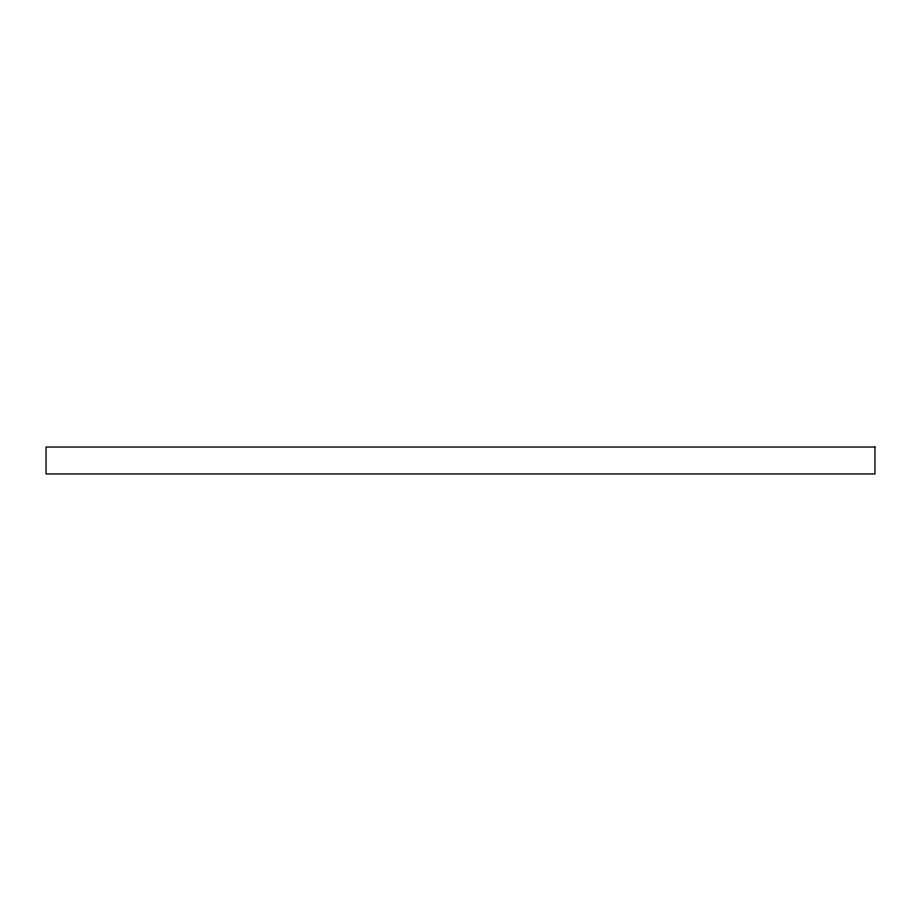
<?xml version="1.0" encoding="UTF-8"?>
<svg xmlns="http://www.w3.org/2000/svg" width="921" height="921" viewBox="0 0 921 921"><rect width="100%" height="100%" fill="white"/><g stroke="black" fill="none" stroke-linecap="round" stroke-linejoin="round"><path stroke-width="1.38" d="M874.95 447.042L46.05 447.042L46.05 473.958L874.95 473.958L874.95 447.042"/></g></svg>
